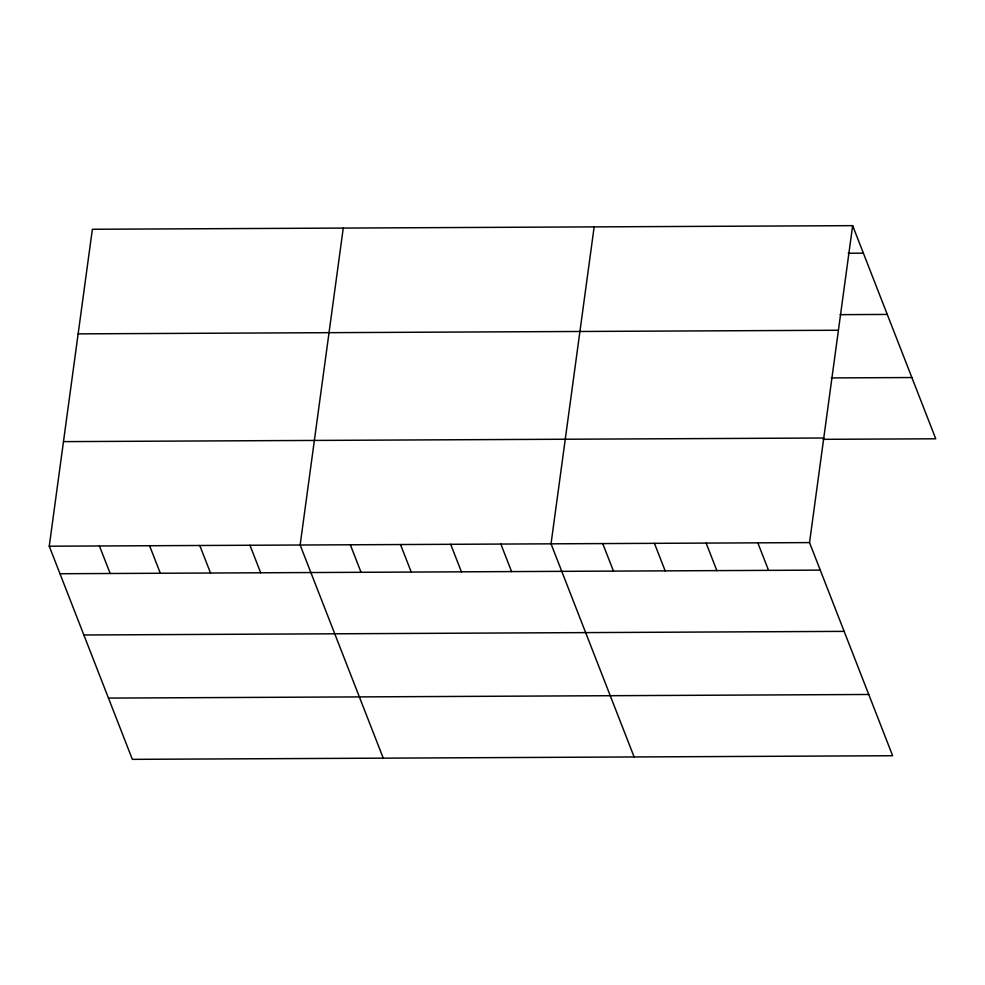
<?xml version="1.0" encoding="UTF-8"?>
<svg xmlns="http://www.w3.org/2000/svg" width="985" height="985" viewBox="0 0 985 985"><rect width="100%" height="100%" fill="white"/><g stroke="black" fill="none" stroke-linecap="round" stroke-linejoin="round"><path stroke-width="1.48" d="M852.653 225.651L809.535 542.6L892.632 755.729L132.347 759.349L49.25 546.207L92.368 229.271L852.653 225.651L935.75 438.793L823.226 439.322M343.26 228.077L300.142 545.025L383.239 758.154M594.152 226.882L551.034 543.831L634.131 756.96M848.183 253.244L863.389 253.182M840.131 314.658L887.263 314.424M78.135 333.866L838.42 330.246M831.278 377.92L911.864 377.538M63.483 441.625L823.768 438.005M49.25 546.207L809.535 542.6M59.986 573.738L820.259 570.118M83.86 634.993L844.145 631.373M108.461 698.094L868.745 694.474M757.834 542.846L768.559 570.364M706.134 543.092L716.858 570.611M654.434 543.338L665.17 570.857M602.734 543.585L613.47 571.103M500.86 544.065L511.584 571.583M450.674 544.299L461.411 571.829M400.501 544.545L411.225 572.063M350.328 544.779L361.052 572.31M249.968 545.259L260.693 572.777M199.783 545.493L210.519 573.024M149.609 545.739L160.333 573.258M99.423 545.973L110.16 573.492"/></g></svg>
